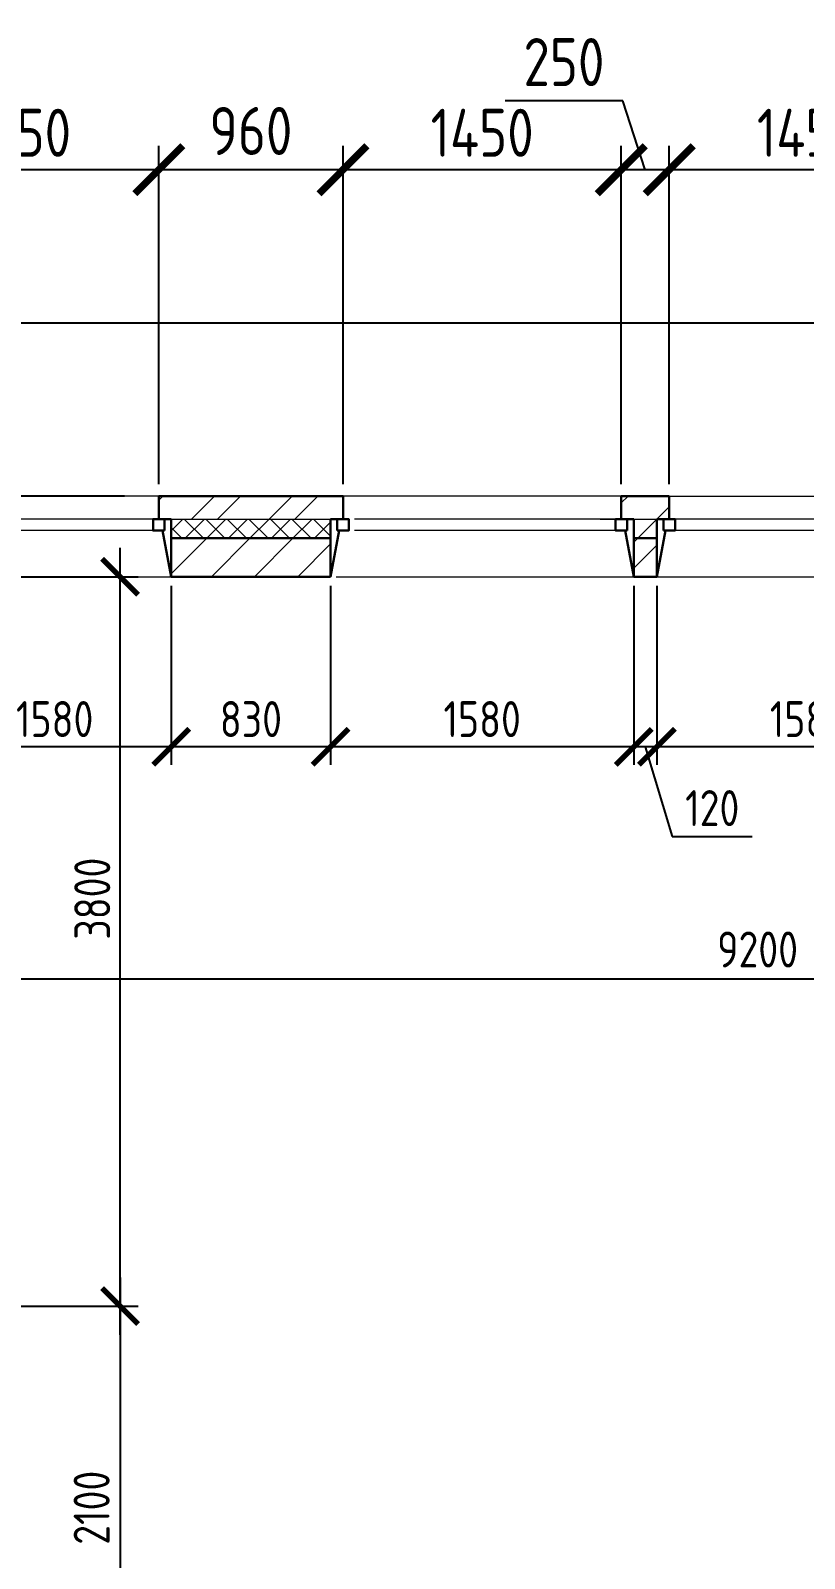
# Model space of a CAD drawing. Header units: millimetres. Extents: x -56498 to 234605, y -296269 to -29969.
# Drawn here: x 76994 to 81026, y -39500 to -31540 of the extents above; entities that cross this region are included whole.
import ezdxf

# ---------------------------------------------------------------- set-up
doc = ezdxf.new("R2010")
doc.units = ezdxf.units.MM
doc.header["$LTSCALE"] = 100
doc.header["$PDMODE"] = 35
for name, color, linetype, lineweight in [('0.3', 7, 'Continuous', 30), ('Розміри 0.09', 5, 'Continuous', 9), ('Тонкі 0.18', 142, 'Continuous', 18), ('Штрихування 0.09', 253, 'Continuous', 9)]:
    doc.layers.add(name, color=color, linetype=linetype, lineweight=lineweight)
doc.styles.add('GOST 2.304', font='CS_Gost2304.shx')
doc.dimstyles.new('SPDS', dxfattribs={"dimscale": 100, "dimtxt": 2.5, "dimasz": 2.5, "dimexe": 1.25, "dimexo": 0.625, "dimtad": 1, "dimrnd": 0.001, "dimtxsty": 'GOST 2.304', "dimblk": 'ARCHTICK', "dimcen": 2.5, "dimdle": 2, "dimadec": 0, "dimazin": 2, "dimtfac": 0.75, "dimtmove": 1, "dimatfit": 3, "dimfxl": 0, "dimtolj": 1, "dimarcsym": 0})
pattern_1 = [(45, (0, 59424.92), (-202.05576, 202.05576), []), (45, (134.7, 59424.92), (-202.05576, 202.05576), [])]

# ---------------------------------------------------------------- blocks, each defined once
blk = doc.blocks.new('_ArchTick')
at = {"color": 0, "linetype": 'ByBlock', "const_width": 0.15}
blk.add_lwpolyline([(-0.5, -0.5), (0.5, 0.5)], dxfattribs=at)
blk = doc.blocks.new('*D947')
at = {"layer": 'Defpoints', "color": 0, "transparency": 16777216}
for p in [(76212.3, -32265.4), (76212.3, -33965.4), (77662.3, -33965.4)]:
    blk.add_point(p, dxfattribs=at)
at = {"layer": 'Розміри 0.09', "color": 0, "lineweight": -2, "transparency": 16777216}
for p, q in [((76212.3, -33902.9), (76212.3, -32140.4)), ((77662.3, -33902.9), (77662.3, -32140.4)), ((77862.3, -32265.4), (76012.3, -32265.4))]:
    blk.add_line(p, q, dxfattribs=at)
at = {"layer": 'Розміри 0.09', "color": 0, "lineweight": -2, "transparency": 16777216, "xscale": 250, "yscale": 250, "zscale": 250, "rotation": 180}
blk.add_blockref('_ArchTick', (76212.3, -32265.4), dxfattribs=at)
at = {"layer": 'Розміри 0.09', "color": 0, "lineweight": -2, "transparency": 16777216, "xscale": 250, "yscale": 250, "zscale": 250}
blk.add_blockref('_ArchTick', (77662.3, -32265.4), dxfattribs=at)
at = {"layer": 'Розміри 0.09', "color": 0, "transparency": 16777216, "insert": (76937.3, -32072.8), "char_height": 250, "attachment_point": 5, "style": 'GOST 2.304'}
blk.add_mtext('\\A1;1450', dxfattribs=at)
blk = doc.blocks.new('*D949')
at = {"layer": 'Defpoints', "color": 0, "transparency": 16777216}
for p in [(78622.3, -32265.4), (78622.3, -33965.4), (80072.3, -33965.4)]:
    blk.add_point(p, dxfattribs=at)
at = {"layer": 'Розміри 0.09', "color": 0, "lineweight": -2, "transparency": 16777216}
for p, q in [((78622.3, -33902.9), (78622.3, -32140.4)), ((80072.3, -33902.9), (80072.3, -32140.4)), ((80272.3, -32265.4), (78422.3, -32265.4))]:
    blk.add_line(p, q, dxfattribs=at)
at = {"layer": 'Розміри 0.09', "color": 0, "lineweight": -2, "transparency": 16777216, "xscale": 250, "yscale": 250, "zscale": 250, "rotation": 180}
blk.add_blockref('_ArchTick', (78622.3, -32265.4), dxfattribs=at)
at = {"layer": 'Розміри 0.09', "color": 0, "lineweight": -2, "transparency": 16777216, "xscale": 250, "yscale": 250, "zscale": 250}
blk.add_blockref('_ArchTick', (80072.3, -32265.4), dxfattribs=at)
at = {"layer": 'Розміри 0.09', "color": 0, "transparency": 16777216, "insert": (79347.3, -32072.8), "char_height": 250, "attachment_point": 5, "style": 'GOST 2.304'}
blk.add_mtext('\\A1;1450', dxfattribs=at)
blk = doc.blocks.new('*D950')
at = {"layer": 'Defpoints', "color": 0, "transparency": 16777216}
for p in [(80322.3, -32265.4), (80322.3, -33965.4), (81772.3, -33965.4)]:
    blk.add_point(p, dxfattribs=at)
at = {"layer": 'Розміри 0.09', "color": 0, "lineweight": -2, "transparency": 16777216}
for p, q in [((80322.3, -33902.9), (80322.3, -32140.4)), ((81772.3, -33902.9), (81772.3, -32140.4)), ((81972.3, -32265.4), (80122.3, -32265.4))]:
    blk.add_line(p, q, dxfattribs=at)
at = {"layer": 'Розміри 0.09', "color": 0, "lineweight": -2, "transparency": 16777216, "xscale": 250, "yscale": 250, "zscale": 250, "rotation": 180}
blk.add_blockref('_ArchTick', (80322.3, -32265.4), dxfattribs=at)
at = {"layer": 'Розміри 0.09', "color": 0, "lineweight": -2, "transparency": 16777216, "xscale": 250, "yscale": 250, "zscale": 250}
blk.add_blockref('_ArchTick', (81772.3, -32265.4), dxfattribs=at)
at = {"layer": 'Розміри 0.09', "color": 0, "transparency": 16777216, "insert": (81047.3, -32072.8), "char_height": 250, "attachment_point": 5, "style": 'GOST 2.304'}
blk.add_mtext('\\A1;1450', dxfattribs=at)
blk = doc.blocks.new('*D953')
at = {"layer": 'Defpoints', "color": 0, "transparency": 16777216}
for p in [(77662.3, -32265.4), (77662.3, -33965.4), (78622.3, -33965.4)]:
    blk.add_point(p, dxfattribs=at)
at = {"layer": 'Розміри 0.09', "color": 0, "lineweight": -2, "transparency": 16777216}
for p, q in [((77662.3, -33902.9), (77662.3, -32140.4)), ((78622.3, -33902.9), (78622.3, -32140.4)), ((78822.3, -32265.4), (77462.3, -32265.4))]:
    blk.add_line(p, q, dxfattribs=at)
at = {"layer": 'Розміри 0.09', "color": 0, "lineweight": -2, "transparency": 16777216, "xscale": 250, "yscale": 250, "zscale": 250, "rotation": 180}
blk.add_blockref('_ArchTick', (77662.3, -32265.4), dxfattribs=at)
at = {"layer": 'Розміри 0.09', "color": 0, "lineweight": -2, "transparency": 16777216, "xscale": 250, "yscale": 250, "zscale": 250}
blk.add_blockref('_ArchTick', (78622.3, -32265.4), dxfattribs=at)
at = {"layer": 'Розміри 0.09', "color": 0, "transparency": 16777216, "insert": (78142.3, -32063.5), "char_height": 250, "attachment_point": 5, "style": 'GOST 2.304'}
blk.add_mtext('\\A1;960', dxfattribs=at)
blk = doc.blocks.new('*D960')
at = {"layer": 'Defpoints', "color": 0, "transparency": 16777216}
for p in [(73223.3, -33065.4), (82162.3, -33065.4), (74662.3, -33965.4)]:
    blk.add_point(p, dxfattribs=at)
at = {"layer": 'Розміри 0.09', "color": 0, "lineweight": -2, "transparency": 16777216}
for p, q in [((73223.3, -34165.4), (73223.3, -32865.4)), ((82099.8, -33065.4), (73098.3, -33065.4)), ((74599.8, -33965.4), (73098.3, -33965.4))]:
    blk.add_line(p, q, dxfattribs=at)
at = {"layer": 'Розміри 0.09', "color": 0, "lineweight": -2, "transparency": 16777216, "xscale": 250, "yscale": 250, "zscale": 250}
for p, rotation in [((73223.3, -33065.4), 90), ((73223.3, -33965.4), 270)]:
    blk.add_blockref('_ArchTick', p, dxfattribs=dict(at, rotation=rotation))
at = {"layer": 'Розміри 0.09', "color": 0, "transparency": 16777216, "insert": (73028.6, -33515.4), "char_height": 250, "attachment_point": 5, "rotation": 90, "style": 'GOST 2.304'}
blk.add_mtext('\\A1;900', dxfattribs=at)
blk = doc.blocks.new('*D904')
at = {"layer": 'Defpoints', "color": 0, "transparency": 16777216}
for p in [(80072.3, -32265.4), (80072.3, -33965.4), (80322.3, -33965.4)]:
    blk.add_point(p, dxfattribs=at)
at = {"layer": 'Розміри 0.09', "color": 0, "lineweight": -2, "transparency": 16777216}
for p, q in [((80079.4, -31906.8), (79466.9, -31906.8)), ((80197.3, -32265.4), (80079.4, -31906.8)), ((80072.3, -33902.9), (80072.3, -32140.4)), ((80322.3, -33902.9), (80322.3, -32140.4)), ((80522.3, -32265.4), (79872.3, -32265.4))]:
    blk.add_line(p, q, dxfattribs=at)
at = {"layer": 'Розміри 0.09', "color": 0, "lineweight": -2, "transparency": 16777216, "xscale": 250, "yscale": 250, "zscale": 250, "rotation": 180}
blk.add_blockref('_ArchTick', (80072.3, -32265.4), dxfattribs=at)
at = {"layer": 'Розміри 0.09', "color": 0, "lineweight": -2, "transparency": 16777216, "xscale": 250, "yscale": 250, "zscale": 250}
blk.add_blockref('_ArchTick', (80322.3, -32265.4), dxfattribs=at)
at = {"layer": 'Розміри 0.09', "color": 0, "transparency": 16777216, "insert": (79773.1, -31704.5), "char_height": 250, "attachment_point": 5, "style": 'GOST 2.304'}
blk.add_mtext('\\A1;250', dxfattribs=at)
blk = doc.blocks.new('*D1132')
at = {"layer": 'Defpoints', "color": 0, "transparency": 16777216}
for p in [(76147.3, -34385.4), (77460.5, -34385.4), (76182.3, -38185.4)]:
    blk.add_point(p, dxfattribs=at)
at = {"layer": 'Розміри 0.09', "color": 0, "lineweight": -2, "transparency": 16777216}
for p, q in [((77460.5, -38335.4), (77460.5, -34235.4)), ((76194.2, -34385.4), (77554.2, -34385.4)), ((76229.2, -38185.4), (77554.2, -38185.4))]:
    blk.add_line(p, q, dxfattribs=at)
at = {"layer": 'Розміри 0.09', "color": 0, "lineweight": -2, "transparency": 16777216, "xscale": 187.5, "yscale": 187.5, "zscale": 187.5}
for p, rotation in [((77460.5, -34385.4), 90), ((77460.5, -38185.4), 270)]:
    blk.add_blockref('_ArchTick', p, dxfattribs=dict(at, rotation=rotation))
at = {"layer": 'Розміри 0.09', "color": 0, "transparency": 16777216, "insert": (77315.9, -36062.6), "char_height": 187.5, "attachment_point": 5, "rotation": 90, "style": 'GOST 2.304'}
blk.add_mtext('\\A1;3800', dxfattribs=at)
blk = doc.blocks.new('*D1133')
at = {"layer": 'Defpoints', "color": 0, "transparency": 16777216}
for p in [(76182.3, -38185.4), (76723.3, -40285.4), (77460.5, -40285.4)]:
    blk.add_point(p, dxfattribs=at)
at = {"layer": 'Розміри 0.09', "color": 0, "lineweight": -2, "transparency": 16777216}
for p, q in [((77460.5, -38035.4), (77460.5, -40435.4)), ((76229.2, -38185.4), (77554.2, -38185.4)), ((76770.2, -40285.4), (77554.2, -40285.4))]:
    blk.add_line(p, q, dxfattribs=at)
at = {"layer": 'Розміри 0.09', "color": 0, "lineweight": -2, "transparency": 16777216, "xscale": 187.5, "yscale": 187.5, "zscale": 187.5}
for p, rotation in [((77460.5, -38185.4), 90), ((77460.5, -40285.4), 270)]:
    blk.add_blockref('_ArchTick', p, dxfattribs=dict(at, rotation=rotation))
at = {"layer": 'Розміри 0.09', "color": 0, "transparency": 16777216, "insert": (77312.6, -39235.4), "char_height": 187.5, "attachment_point": 5, "rotation": 90, "style": 'GOST 2.304'}
blk.add_mtext('\\A1;2100', dxfattribs=at)
blk = doc.blocks.new('*D1136')
at = {"layer": 'Defpoints', "color": 0, "transparency": 16777216}
for p in [(80257.3, -34385.4), (81837.3, -34385.4), (80257.3, -35271.6)]:
    blk.add_point(p, dxfattribs=at)
at = {"layer": 'Розміри 0.09', "color": 0, "lineweight": -2, "transparency": 16777216}
for p, q in [((80257.3, -34432.3), (80257.3, -35365.4)), ((81837.3, -34432.3), (81837.3, -35365.4)), ((81987.3, -35271.6), (80107.3, -35271.6))]:
    blk.add_line(p, q, dxfattribs=at)
at = {"layer": 'Розміри 0.09', "color": 0, "lineweight": -2, "transparency": 16777216, "xscale": 187.5, "yscale": 187.5, "zscale": 187.5, "rotation": 180}
blk.add_blockref('_ArchTick', (80257.3, -35271.6), dxfattribs=at)
at = {"layer": 'Розміри 0.09', "color": 0, "lineweight": -2, "transparency": 16777216, "xscale": 187.5, "yscale": 187.5, "zscale": 187.5}
blk.add_blockref('_ArchTick', (81837.3, -35271.6), dxfattribs=at)
at = {"layer": 'Розміри 0.09', "color": 0, "transparency": 16777216, "insert": (81047.3, -35127.1), "char_height": 187.5, "attachment_point": 5, "style": 'GOST 2.304'}
blk.add_mtext('\\A1;1580', dxfattribs=at)
blk = doc.blocks.new('*D1137')
at = {"layer": 'Defpoints', "color": 0, "transparency": 16777216}
for p in [(80137.3, -34385.4), (80257.3, -34385.4), (80137.3, -35271.6)]:
    blk.add_point(p, dxfattribs=at)
at = {"layer": 'Розміри 0.09', "color": 0, "lineweight": -2, "transparency": 16777216}
for p, q in [((80137.3, -34432.3), (80137.3, -35365.4)), ((80257.3, -34432.3), (80257.3, -35365.4)), ((80407.3, -35271.6), (79987.3, -35271.6)), ((80197.3, -35271.6), (80337.4, -35738.7)), ((80337.4, -35738.7), (80754.6, -35738.7))]:
    blk.add_line(p, q, dxfattribs=at)
at = {"layer": 'Розміри 0.09', "color": 0, "lineweight": -2, "transparency": 16777216, "xscale": 187.5, "yscale": 187.5, "zscale": 187.5, "rotation": 180}
blk.add_blockref('_ArchTick', (80137.3, -35271.6), dxfattribs=at)
at = {"layer": 'Розміри 0.09', "color": 0, "lineweight": -2, "transparency": 16777216, "xscale": 187.5, "yscale": 187.5, "zscale": 187.5}
blk.add_blockref('_ArchTick', (80257.3, -35271.6), dxfattribs=at)
at = {"layer": 'Розміри 0.09', "color": 0, "transparency": 16777216, "insert": (80546, -35590.8), "char_height": 187.5, "attachment_point": 5, "style": 'GOST 2.304'}
blk.add_mtext('\\A1;120', dxfattribs=at)
blk = doc.blocks.new('*D1138')
at = {"layer": 'Defpoints', "color": 0, "transparency": 16777216}
for p in [(78557.3, -34385.4), (80137.3, -34385.4), (78557.3, -35271.6)]:
    blk.add_point(p, dxfattribs=at)
at = {"layer": 'Розміри 0.09', "color": 0, "lineweight": -2, "transparency": 16777216}
for p, q in [((78557.3, -34432.3), (78557.3, -35365.4)), ((80137.3, -34432.3), (80137.3, -35365.4)), ((80287.3, -35271.6), (78407.3, -35271.6))]:
    blk.add_line(p, q, dxfattribs=at)
at = {"layer": 'Розміри 0.09', "color": 0, "lineweight": -2, "transparency": 16777216, "xscale": 187.5, "yscale": 187.5, "zscale": 187.5, "rotation": 180}
blk.add_blockref('_ArchTick', (78557.3, -35271.6), dxfattribs=at)
at = {"layer": 'Розміри 0.09', "color": 0, "lineweight": -2, "transparency": 16777216, "xscale": 187.5, "yscale": 187.5, "zscale": 187.5}
blk.add_blockref('_ArchTick', (80137.3, -35271.6), dxfattribs=at)
at = {"layer": 'Розміри 0.09', "color": 0, "transparency": 16777216, "insert": (79347.3, -35127.1), "char_height": 187.5, "attachment_point": 5, "style": 'GOST 2.304'}
blk.add_mtext('\\A1;1580', dxfattribs=at)
blk = doc.blocks.new('*D1142')
at = {"layer": 'Defpoints', "color": 0, "transparency": 16777216}
for p in [(77727.3, -34385.4), (78557.3, -34385.4), (77727.3, -35271.6)]:
    blk.add_point(p, dxfattribs=at)
at = {"layer": 'Розміри 0.09', "color": 0, "lineweight": -2, "transparency": 16777216}
for p, q in [((77727.3, -34432.3), (77727.3, -35365.4)), ((78557.3, -34432.3), (78557.3, -35365.4)), ((78707.3, -35271.6), (77577.3, -35271.6))]:
    blk.add_line(p, q, dxfattribs=at)
at = {"layer": 'Розміри 0.09', "color": 0, "lineweight": -2, "transparency": 16777216, "xscale": 187.5, "yscale": 187.5, "zscale": 187.5, "rotation": 180}
blk.add_blockref('_ArchTick', (77727.3, -35271.6), dxfattribs=at)
at = {"layer": 'Розміри 0.09', "color": 0, "lineweight": -2, "transparency": 16777216, "xscale": 187.5, "yscale": 187.5, "zscale": 187.5}
blk.add_blockref('_ArchTick', (78557.3, -35271.6), dxfattribs=at)
at = {"layer": 'Розміри 0.09', "color": 0, "transparency": 16777216, "insert": (78142.3, -35127.1), "char_height": 187.5, "attachment_point": 5, "style": 'GOST 2.304'}
blk.add_mtext('\\A1;830', dxfattribs=at)
blk = doc.blocks.new('*D1143')
at = {"layer": 'Defpoints', "color": 0, "transparency": 16777216}
for p in [(76147.3, -34385.4), (77727.3, -34385.4), (76147.3, -35271.6)]:
    blk.add_point(p, dxfattribs=at)
at = {"layer": 'Розміри 0.09', "color": 0, "lineweight": -2, "transparency": 16777216}
for p, q in [((76147.3, -34432.3), (76147.3, -35365.4)), ((77727.3, -34432.3), (77727.3, -35365.4)), ((77877.3, -35271.6), (75997.3, -35271.6))]:
    blk.add_line(p, q, dxfattribs=at)
at = {"layer": 'Розміри 0.09', "color": 0, "lineweight": -2, "transparency": 16777216, "xscale": 187.5, "yscale": 187.5, "zscale": 187.5, "rotation": 180}
blk.add_blockref('_ArchTick', (76147.3, -35271.6), dxfattribs=at)
at = {"layer": 'Розміри 0.09', "color": 0, "lineweight": -2, "transparency": 16777216, "xscale": 187.5, "yscale": 187.5, "zscale": 187.5}
blk.add_blockref('_ArchTick', (77727.3, -35271.6), dxfattribs=at)
at = {"layer": 'Розміри 0.09', "color": 0, "transparency": 16777216, "insert": (77120, -35127.1), "char_height": 187.5, "attachment_point": 5, "style": 'GOST 2.304'}
blk.add_mtext('\\A1;1580', dxfattribs=at)
blk = doc.blocks.new('*D1153')
at = {"layer": 'Defpoints', "color": 0, "transparency": 16777216}
for p in [(76782.3, -33965.4), (77531.2, -33965.4), (76147.3, -34385.4)]:
    blk.add_point(p, dxfattribs=at)
at = {"layer": 'Розміри 0.09', "color": 0, "lineweight": -2, "transparency": 16777216}
for p, q in [((76315.2, -34035.3), (76315.2, -33557.2)), ((76782.3, -34535.4), (76782.3, -33815.4)), ((77484.3, -33965.4), (76688.5, -33965.4)), ((76782.3, -34175.4), (76315.2, -34035.3)), ((76194.2, -34385.4), (76876, -34385.4))]:
    blk.add_line(p, q, dxfattribs=at)
at = {"layer": 'Розміри 0.09', "color": 0, "lineweight": -2, "transparency": 16777216, "xscale": 187.5, "yscale": 187.5, "zscale": 187.5}
for p, rotation in [((76782.3, -33965.4), 90), ((76782.3, -34385.4), 270)]:
    blk.add_blockref('_ArchTick', p, dxfattribs=dict(at, rotation=rotation))
at = {"layer": 'Розміри 0.09', "color": 0, "transparency": 16777216, "insert": (76167.3, -33796.2), "char_height": 187.5, "attachment_point": 5, "rotation": 90, "style": 'GOST 2.304'}
blk.add_mtext('\\A1;420', dxfattribs=at)
blk = doc.blocks.new('*D1156')
at = {"layer": 'Defpoints', "color": 0, "transparency": 16777216}
for p in [(85382.3, -36480.7), (76182.3, -40285.4), (85382.3, -40285.4)]:
    blk.add_point(p, dxfattribs=at)
at = {"layer": 'Розміри 0.09', "color": 0, "lineweight": -2, "transparency": 16777216}
for p, q in [((76182.3, -40238.6), (76182.3, -36387)), ((85382.3, -40238.6), (85382.3, -36387)), ((76032.3, -36480.7), (85532.3, -36480.7))]:
    blk.add_line(p, q, dxfattribs=at)
at = {"layer": 'Розміри 0.09', "color": 0, "lineweight": -2, "transparency": 16777216, "xscale": 187.5, "yscale": 187.5, "zscale": 187.5, "rotation": 180}
blk.add_blockref('_ArchTick', (76182.3, -36480.7), dxfattribs=at)
at = {"layer": 'Розміри 0.09', "color": 0, "lineweight": -2, "transparency": 16777216, "xscale": 187.5, "yscale": 187.5, "zscale": 187.5}
blk.add_blockref('_ArchTick', (85382.3, -36480.7), dxfattribs=at)
at = {"layer": 'Розміри 0.09', "color": 0, "transparency": 16777216, "insert": (80782.3, -36327.4), "char_height": 187.5, "attachment_point": 5, "style": 'GOST 2.304'}
blk.add_mtext('\\A1;9200', dxfattribs=at)

msp = doc.modelspace()

# ---------------------------------------------------------------- hatches: boundary and pattern name
at = {"layer": 'Штрихування 0.09'}
h = msp.add_hatch(dxfattribs=at)
h.set_pattern_fill('ANSI32', color=256, scale=30, style=0)
h.set_pattern_definition(pattern_1)
h.paths.add_polyline_path([(78622.289, -33965.435), (77662.294, -33965.435), (77662.294, -34085.435), (77692.294, -34085.435), (77727.294, -34085.435), (78602.29, -34085.435), (78622.289, -34085.435)])
h = msp.add_hatch(dxfattribs=at)
h.set_pattern_fill('ANSI32', color=256, scale=30, style=0)
h.set_pattern_definition(pattern_1)
h.paths.add_polyline_path([(80257.29, -34085.435), (80137.289, -34085.435), (80137.289, -34185.435), (80257.29, -34185.435)])
h.paths.add_polyline_path([(80257.29, -34185.435), (80137.289, -34185.435), (80137.289, -34385.435), (80257.29, -34385.435)])
h.paths.add_polyline_path([(80322.29, -33965.435), (80072.289, -33965.435), (80072.289, -34085.435), (80102.289, -34085.435), (80137.289, -34085.435), (80322.29, -34085.435)])
h = msp.add_hatch(dxfattribs=at)
h.set_pattern_fill('ANSI37', color=256, scale=25, style=0)
h.set_pattern_definition([(45, (0, 59424.92), (-56.1266, 56.1266), []), (135, (0, 59424.92), (-56.1266, -56.1266), [])])
h.paths.add_polyline_path([(78557.289, -34085.435), (77727.294, -34085.435), (77727.294, -34185.435), (78557.289, -34185.435)])
h = msp.add_hatch(dxfattribs=at)
h.set_pattern_fill('ANSI31', color=256, scale=50, style=0)
h.set_pattern_definition([(45, (0, 59424.92), (-112.2532, 112.2532), [])])
h.paths.add_polyline_path([(78557.289, -34185.435), (77727.294, -34185.435), (77727.294, -34385.435), (78557.289, -34385.435)])

# ---------------------------------------------------------------- linework, layer by layer
at = {"layer": '0.3'}
for p, q in [((77662.294, -33965.435), (78622.289, -33965.435)), ((77662.294, -33965.435), (77662.294, -34085.435)), ((78622.289, -33965.435), (78622.289, -34085.435)), ((80072.289, -33965.435), (80322.29, -33965.435)), ((80072.289, -33965.435), (80072.289, -34085.435)), ((80322.29, -33965.435), (80322.29, -34085.435)), ((77727.294, -34085.435), (77662.294, -34085.435)), ((77727.294, -34385.435), (77727.294, -34085.435)), ((78557.289, -34385.435), (78557.289, -34085.435)), ((78557.289, -34085.435), (78622.289, -34085.435)), ((80137.289, -34085.435), (80072.289, -34085.435)), ((80137.289, -34385.435), (80137.289, -34085.435)), ((80257.29, -34385.435), (80257.29, -34085.435)), ((80257.29, -34085.435), (80322.29, -34085.435)), ((77682.294, -34145.435), (77727.294, -34385.435)), ((77727.294, -34185.435), (78557.289, -34185.435)), ((78602.289, -34145.435), (78557.289, -34385.435)), ((80092.289, -34145.435), (80137.289, -34385.435)), ((80137.289, -34185.435), (80257.259, -34185.435)), ((80302.29, -34145.435), (80257.29, -34385.435)), ((77727.294, -34385.435), (78557.289, -34385.435)), ((80137.289, -34385.435), (80257.29, -34385.435))]:
    msp.add_line(p, q, dxfattribs=at)
for points in [[(77692.294, -34145.435), (77692.294, -34085.435), (77632.294, -34085.435), (77632.294, -34145.435)], [(78592.289, -34145.435), (78592.289, -34085.435), (78652.289, -34085.435), (78652.289, -34145.435)], [(80102.289, -34145.435), (80102.289, -34085.435), (80042.289, -34085.435), (80042.289, -34145.435)], [(80292.29, -34145.435), (80292.29, -34085.435), (80352.29, -34085.435), (80352.29, -34145.435)]]:
    msp.add_lwpolyline(points, close=True, dxfattribs=at)
at = {"layer": 'Тонкі 0.18'}
for p, q in [((77662.294, -33965.435), (76212.292, -33965.435)), ((80072.289, -33965.435), (78622.289, -33965.435)), ((80322.29, -33965.435), (81772.29, -33965.435)), ((77632.294, -34085.435), (76242.292, -34085.435)), ((77667.29, -34085.435), (78602.29, -34085.435)), ((80042.289, -34085.435), (78682.289, -34085.435)), ((79962.29, -34085.435), (80352.29, -34085.435)), ((81742.29, -34085.435), (80352.322, -34085.435)), ((77632.294, -34145.435), (76242.292, -34145.435)), ((80042.289, -34145.435), (78682.289, -34145.435)), ((81742.278, -34145.435), (80352.322, -34145.435)), ((76147.292, -34385.435), (77727.294, -34385.435)), ((78587.289, -34385.435), (80137.289, -34385.435)), ((80257.322, -34385.435), (81837.29, -34385.435))]:
    msp.add_line(p, q, dxfattribs=at)

# ---------------------------------------------------------------- dimensions: what is measured, and where the dimension line sits
at = {"layer": 'Розміри 0.09'}
for base, p1, p2, override, picture, middle in [((80072.289, -32265.435), (80322.29, -33965.435), (80072.289, -33965.435), {"dimlfac": 1, "dimtxsty": 'GOST 2.304', "dimblk1": 'ArchTick', "dimblk2": 'ArchTick', "dimsah": 1, "dimtolj": 1}, '*D904', (80016.874, -31906.825)), ((76147.292, -35271.627), (77727.294, -34385.435), (76147.292, -34385.435), {"dimscale": 75, "dimlfac": 1, "dimtxsty": 'GOST 2.304', "dimblk1": 'ArchTick', "dimblk2": 'ArchTick', "dimsah": 1, "dimtolj": 1}, '*D1143', (77119.97, -35271.627))]:
    dim = msp.add_linear_dim(base=base, p1=p1, p2=p2, dimstyle='SPDS', override=override, dxfattribs=at)
    dim.commit()
    dim.dimension.update_dxf_attribs({"geometry": picture, "text_midpoint": middle, "dimtype": 160})
for base, p1, p2, override, picture, middle in [((76212.292, -32265.435), (77662.294, -33965.435), (76212.292, -33965.435), {"dimlfac": 1, "dimtxsty": 'GOST 2.304', "dimblk1": 'ArchTick', "dimblk2": 'ArchTick', "dimsah": 1, "dimtolj": 1}, '*D947', (76937.293, -32072.757)), ((78622.289, -32265.435), (80072.289, -33965.435), (78622.289, -33965.435), {"dimlfac": 1, "dimtxsty": 'GOST 2.304', "dimblk1": 'ArchTick', "dimblk2": 'ArchTick', "dimsah": 1, "dimtolj": 1}, '*D949', (79347.289, -32072.757)), ((80322.29, -32265.435), (81772.29, -33965.435), (80322.29, -33965.435), {"dimlfac": 1, "dimtxsty": 'GOST 2.304', "dimblk1": 'ArchTick', "dimblk2": 'ArchTick', "dimsah": 1, "dimtolj": 1}, '*D950', (81047.29, -32072.757)), ((78557.289, -35271.627), (80137.289, -34385.435), (78557.289, -34385.435), {"dimscale": 75, "dimlfac": 1, "dimtxsty": 'GOST 2.304', "dimblk1": 'ArchTick', "dimblk2": 'ArchTick', "dimsah": 1, "dimtolj": 1}, '*D1138', (79347.289, -35127.119)), ((80137.289, -35271.627), (80257.29, -34385.435), (80137.289, -34385.435), {"dimscale": 75, "dimlfac": 1, "dimtxsty": 'GOST 2.304', "dimblk1": 'ArchTick', "dimblk2": 'ArchTick', "dimsah": 1, "dimtolj": 1}, '*D1137', (80384.294, -35590.838)), ((80257.29, -35271.627), (81837.29, -34385.435), (80257.29, -34385.435), {"dimscale": 75, "dimlfac": 1, "dimtxsty": 'GOST 2.304', "dimblk1": 'ArchTick', "dimblk2": 'ArchTick', "dimsah": 1, "dimtolj": 1}, '*D1136', (81047.29, -35127.119)), ((85382.29, -36480.714), (76182.29, -40285.435), (85382.29, -40285.435), {"dimscale": 75, "dimlfac": 1, "dimtxsty": 'GOST 2.304', "dimblk1": 'ArchTick', "dimblk2": 'ArchTick', "dimsah": 1, "dimtolj": 1}, '*D1156', (80782.29, -36327.402))]:
    dim = msp.add_linear_dim(base=base, p1=p1, p2=p2, dimstyle='SPDS', override=override, dxfattribs=at)
    dim.commit()
    dim.dimension.update_dxf_attribs({"geometry": picture, "text_midpoint": middle})
for base, p1, p2, text, override, picture, middle in [((77662.294, -32265.435), (78622.289, -33965.435), (77662.294, -33965.435), '960', {"dimlfac": 1, "dimtxsty": 'GOST 2.304', "dimblk1": 'ArchTick', "dimblk2": 'ArchTick', "dimsah": 1, "dimtolj": 1}, '*D953', (78142.292, -32063.467)), ((77727.294, -35271.627), (78557.289, -34385.435), (77727.294, -34385.435), '830', {"dimscale": 75, "dimlfac": 1, "dimtxsty": 'GOST 2.304', "dimblk1": 'ArchTick', "dimblk2": 'ArchTick', "dimsah": 1, "dimtolj": 1}, '*D1142', (78142.292, -35127.119))]:
    dim = msp.add_linear_dim(base=base, p1=p1, p2=p2, text=text, dimstyle='SPDS', override=override, dxfattribs=at)
    dim.commit()
    dim.dimension.update_dxf_attribs({"geometry": picture, "text_midpoint": middle})
for base, p1, p2, override, picture, middle in [((73223.29, -33065.435), (74662.29, -33965.435), (82162.29, -33065.435), {"dimlfac": 1, "dimtxsty": 'GOST 2.304', "dimblk1": 'ArchTick', "dimblk2": 'ArchTick', "dimsah": 1, "dimtolj": 1}, '*D960', (73028.556, -33515.435)), ((76782.29, -33965.435), (76147.292, -34385.435), (77531.172, -33965.435), {"dimscale": 75, "dimlfac": 1, "dimtxsty": 'GOST 2.304', "dimblk1": 'ArchTick', "dimblk2": 'ArchTick', "dimsah": 1, "dimtolj": 1}, '*D1153', (76167.305, -33988.431)), ((77460.453, -40285.435), (76182.29, -38185.435), (76723.281, -40285.435), {"dimscale": 75, "dimlfac": 1, "dimtxsty": 'GOST 2.304', "dimblk1": 'ArchTick', "dimblk2": 'ArchTick', "dimsah": 1, "dimtolj": 1}, '*D1133', (77312.566, -39235.435))]:
    dim = msp.add_linear_dim(base=base, p1=p1, p2=p2, angle=90, dimstyle='SPDS', override=override, dxfattribs=at)
    dim.commit()
    dim.dimension.update_dxf_attribs({"geometry": picture, "text_midpoint": middle})
dim = msp.add_linear_dim(base=(77460.453, -34385.435), p1=(76182.29, -38185.435), p2=(76147.292, -34385.435), angle=90, dimstyle='SPDS', override={"dimscale": 75, "dimlfac": 1, "dimtxsty": 'GOST 2.304', "dimblk1": 'ArchTick', "dimblk2": 'ArchTick', "dimsah": 1, "dimtolj": 1}, dxfattribs=at)
dim.commit()
dim.dimension.update_dxf_attribs({"geometry": '*D1132', "text_midpoint": (77460.453, -36062.576), "dimtype": 160})

doc.saveas('drawing.dxf')
